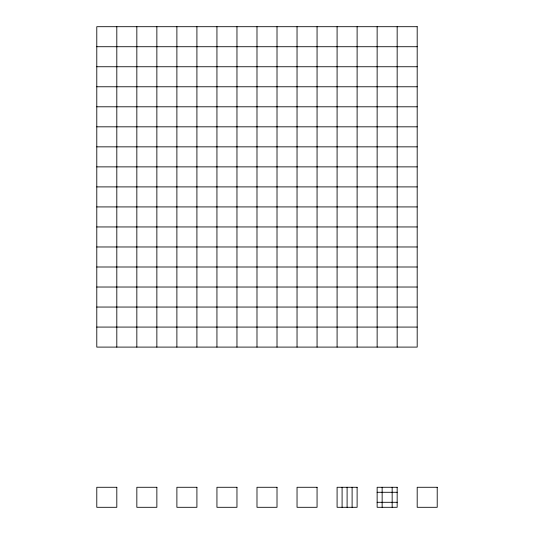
<?xml version="1.0" encoding="UTF-8"?>
<svg xmlns="http://www.w3.org/2000/svg" width="534" height="534" viewBox="0 0 534 534"><rect width="100%" height="100%" fill="white"/><g stroke="black" fill="none" stroke-linecap="round" stroke-linejoin="round"><path stroke-width="0.8" d="M96.787 46.725L417.188 46.725M96.787 66.75L417.188 66.75M96.787 86.775L417.188 86.775M96.787 106.8L417.188 106.8M96.787 126.825L417.188 126.825M96.787 146.85L417.188 146.85M96.787 166.875L417.188 166.875M96.787 186.9L417.188 186.9M96.787 206.925L417.188 206.925M96.787 226.95L417.188 226.95M96.787 246.975L417.188 246.975M96.787 267L417.188 267M96.787 287.025L417.188 287.025M96.787 307.05L417.188 307.05M96.787 327.075L417.188 327.075M377.137 492.281L397.162 492.281M377.137 502.294L397.162 502.294M397.162 26.7L397.162 347.1M392.156 487.275L392.156 507.3M382.144 487.275L382.144 507.3M377.137 26.7L377.137 347.1M357.113 26.7L357.113 347.1M352.106 487.275L352.106 507.3M347.1 487.275L347.1 507.3M342.094 487.275L342.094 507.3M337.087 26.7L337.087 347.1M317.062 26.7L317.062 347.1M297.037 26.7L297.037 347.1M277.012 26.7L277.012 347.1M256.988 26.7L256.988 347.1M236.963 26.7L236.963 347.1M216.938 26.7L216.938 347.1M196.912 26.7L196.912 347.1M176.887 26.7L176.887 347.1M156.862 26.7L156.862 347.1M136.838 26.7L136.838 347.1M116.812 26.7L116.812 347.1M417.188 26.7L96.787 26.7L96.787 347.1L417.188 347.1L417.188 26.7M116.812 487.275L96.787 487.275L96.787 507.3L116.812 507.3L116.812 487.275M156.862 487.275L136.838 487.275L136.838 507.3L156.862 507.3L156.862 487.275M196.912 487.275L176.887 487.275L176.887 507.3L196.912 507.3L196.912 487.275M236.963 487.275L216.938 487.275L216.938 507.3L236.963 507.3L236.963 487.275M277.012 487.275L256.988 487.275L256.988 507.3L277.012 507.3L277.012 487.275M317.062 487.275L297.037 487.275L297.037 507.3L317.062 507.3L317.062 487.275M357.113 487.275L337.087 487.275L337.087 507.3L357.113 507.3L357.113 487.275M397.162 487.275L377.137 487.275L377.137 507.3L397.162 507.3L397.162 487.275M437.212 487.275L417.188 487.275L417.188 507.3L437.212 507.3L437.212 487.275"/></g></svg>
